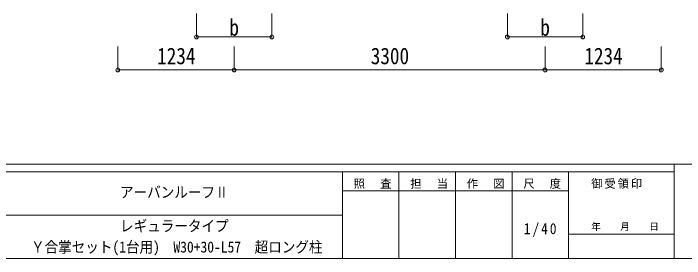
# Model space of a CAD drawing. Units: millimetres at full size, sheet at 1:40. Extents: x -11243 to 11243, y -7760 to 7760.
# Drawn here: x 110 to 7233, y -7760 to -5160 of the extents above; entities that cross this region are included whole.
import ezdxf
from ezdxf.enums import TextEntityAlignment as Align

# ---------------------------------------------------------------- set-up
doc = ezdxf.new("R2010")
doc.units = ezdxf.units.MM
doc.header["$LTSCALE"] = 40
doc.header["$PDMODE"] = 32
doc.header["$PDSIZE"] = 40
doc.layers.add('0-6_OTH_LINE', color=6, linetype='Continuous', lineweight=9)
doc.layers.add('F-0_240', color=7, linetype='Continuous', lineweight=9)
doc.styles.add('ＭＳ ゴシック', font='')
doc.styles.get('ＭＳ ゴシック').set_extended_font_data('MS Gothic')

msp = doc.modelspace()

# ---------------------------------------------------------------- linework, layer by layer
at = {"layer": '0-6_OTH_LINE'}
for p, q in [((2052.12, -5409.71), (2052.12, -5159.73)), ((2852.12, -5409.71), (2852.12, -5159.73)), ((5352.12, -5409.71), (5352.12, -5159.73)), ((6152.12, -5409.71), (6152.12, -5159.73)), ((2052.12, -5409.71), (2852.12, -5409.71)), ((5352.12, -5409.71), (6152.12, -5409.71)), ((1218.12, -5759.71), (1218.12, -5509.71)), ((2452.12, -5759.71), (2452.12, -5509.71)), ((5752.12, -5759.71), (5752.12, -5509.71)), ((6986.12, -5759.71), (6986.12, -5509.71)), ((2452.12, -5759.71), (1218.12, -5759.71)), ((5752.12, -5759.71), (2452.12, -5759.71)), ((6986.12, -5759.71), (5752.12, -5759.71))]:
    msp.add_line(p, q, dxfattribs=at)
for p in [(2052.12, -5409.71), (2852.12, -5409.71), (5352.12, -5409.71), (6152.12, -5409.71), (1218.12, -5759.71), (2452.12, -5759.71), (5752.12, -5759.71), (6986.12, -5759.71)]:
    msp.add_point(p, dxfattribs=at)
at = {"layer": 'F-0_240', "color": 5}
for p, q in [((-11242.74, -6760), (10677.26, -6760)), ((7121.58, -6760), (7121.58, -7760)), ((-11242.74, -6840), (7121.58, -6840)), ((3601.58, -6840), (3601.58, -7760)), ((4201.58, -6840), (4201.58, -7760)), ((4801.58, -6840), (4801.58, -7760)), ((5401.58, -6840), (5401.58, -7760)), ((6001.58, -6840), (6001.58, -7760)), ((3601.58, -7040), (6001.58, -7040)), ((-4598.42, -7300), (3601.58, -7300)), ((6001.58, -7500), (7121.58, -7500)), ((-11242.74, -7760), (10677.26, -7760))]:
    msp.add_line(p, q, dxfattribs=at)

# ---------------------------------------------------------------- texts
at = {"layer": '0-6_OTH_LINE', "color": 7, "style": 'ＭＳ ゴシック', "width": 0.85}
for s, p in [('b', (2402.12, -5449.71)), ('b', (5702.12, -5449.71)), ('1234', (1635.12, -5751.71)), ('3300', (3902.12, -5751.71)), ('1234', (6169.12, -5751.71))]:
    msp.add_text(s, height=176, dxfattribs=at).set_placement(p, align=Align.BOTTOM_LEFT)
at = {"layer": 'F-0_240', "style": 'ＭＳ ゴシック', "width": 0.9}
for s, p in [('アーバンルーフⅡ', (1241.58, -7150)), ('レギュラータイプ', (1241.58, -7507.84)), ('Ｙ合掌セット(1台用)\u3000W30+30-L57\u3000超ロング柱', (296.58, -7731.34))]:
    msp.add_text(s, height=117.3, dxfattribs=at).set_placement(p, align=Align.BOTTOM_LEFT)
at = {"layer": 'F-0_240', "style": 'ＭＳ ゴシック'}
msp.add_text('年\u3000\u3000月\u3000\u3000日', height=73.31, dxfattribs=at).set_placement((6241.58, -7480), align=Align.BOTTOM_LEFT)
at = {"layer": 'F-0_240', "attachment_point": 7, "style": 'ＭＳ ゴシック'}
for s, insert, char_height in [('\\T1.17;照\u3000査', (3721.58, -7020), 87.98), ('\\T1.17;尺\u3000度', (5521.58, -7020), 87.98), ('\\T1.17;御受領印', (6241.58, -7020), 87.98), ('\\T1.17;担\u3000当', (4321.58, -7020), 87.98), ('\\T1.17;作\u3000図', (4921.58, -7020), 87.98), ('\\T1.28;\\W0.9;1/40', (5526.58, -7530), 117.3)]:
    msp.add_mtext(s, dxfattribs=dict(at, insert=insert, char_height=char_height))

doc.saveas('drawing.dxf')
